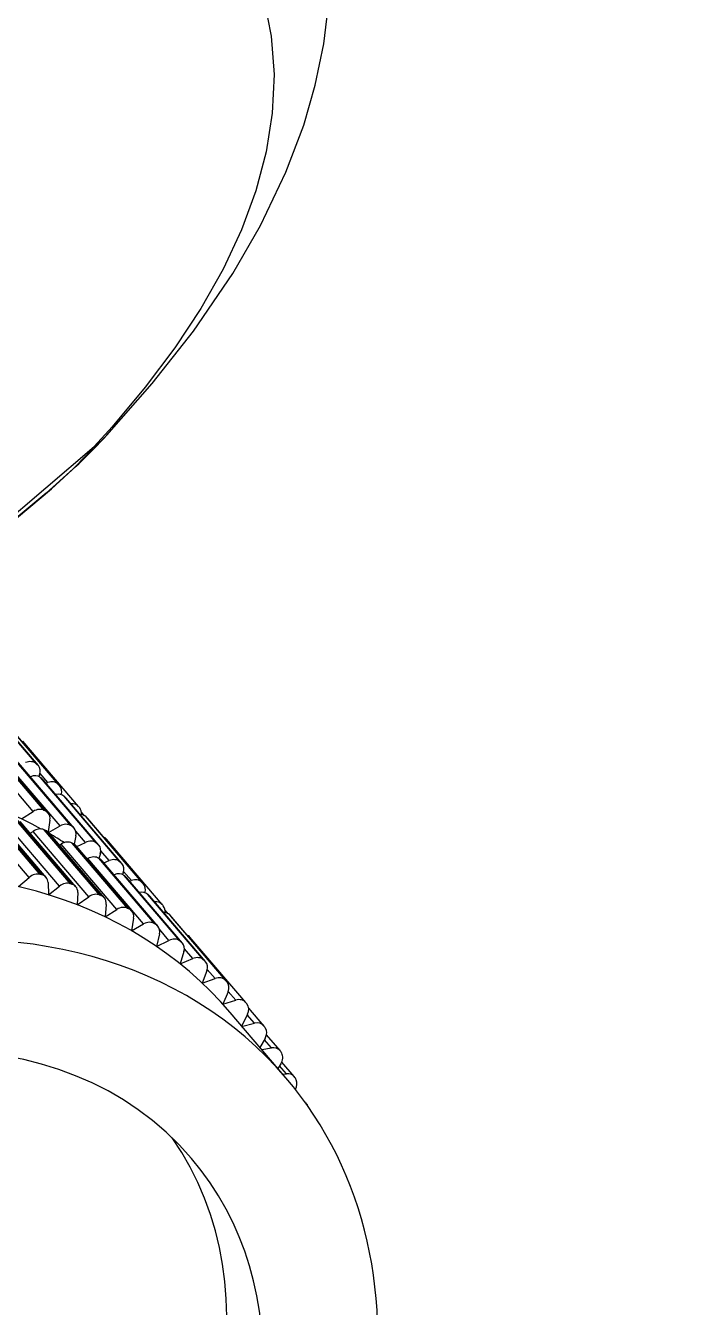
# Model space of a CAD drawing. Extents: x 741 to 1339, y 725 to 848.
# Drawn here: x 1106.46448 to 1106.47351, y 787.12071 to 787.13826 of the extents above; entities that cross this region are included whole.
import ezdxf

# ---------------------------------------------------------------- set-up
doc = ezdxf.new("R2010")
doc.units = 0
doc.header["$MEASUREMENT"] = 0
doc.linetypes.add('CONTINU', pattern=[0])
for name, color, linetype in [('Lay Out', 31, 'CONTINUOUS'), ('PAREDES', 7, 'CONTINUOUS'), ('PENA-008', 8, 'CONTINUOUS')]:
    doc.layers.add(name, color=color, linetype=linetype)

# ---------------------------------------------------------------- blocks, each defined once
blk = doc.blocks.new('A$C12870BC7')
at = {"layer": 'Lay Out', "linetype": 'CONTINU', "ltscale": 0.6}
for p, q in [((1.065353525981436, 1.479617295164118), (1.067349066769907, 1.479612900708091)), ((1.063922367620876, 1.476832674866884), (1.063924961570592, 1.478008435988315)), ((1.06392599915057, 1.476808139154102), (1.063928593100286, 1.477983900275532)), ((1.063927097764463, 1.476792758558005), (1.063929691714293, 1.477968519679436)), ((1.06396753286333, 1.476422037365566), (1.063970157330118, 1.477597798486997)), ((1.063969211301355, 1.476397257516211), (1.063971835768143, 1.477573018637869)), ((1.063969424920742, 1.476390177559253), (1.06397204938753, 1.477565938680911)), ((1.063466198672472, 1.476362956345767), (1.06346882313926, 1.477538717467198)), ((1.063589731713932, 1.476275433429848), (1.06359235618072, 1.477451194551506)), ((1.063599130967077, 1.476251752194841), (1.063601724916794, 1.477427513316272)), ((1.063606699196839, 1.476212080022307), (1.063609323663627, 1.477387963212024)), ((1.063614755699518, 1.475972948373894), (1.063617380166306, 1.477148709495552)), ((1.063731117232919, 1.475879199978792), (1.063733711182635, 1.47705496110045)), ((1.06373859391158, 1.475855152538927), (1.063741218378368, 1.477030913660585)), ((1.063980105890209, 1.476010667454759), (1.063982730357111, 1.477186428576417)), ((1.062836265609008, 1.475711966513629), (1.062838859558724, 1.476887727635287)), ((1.06374338508931, 1.475823536869413), (1.063746009556098, 1.476999297990844)), ((1.062978169917869, 1.475645195195895), (1.062980794384657, 1.476820956317326)), ((1.062992970689947, 1.47562346705233), (1.062995564639664, 1.476799228173761)), ((1.063012654190857, 1.47556096812211), (1.063015278657645, 1.476736729243768)), ((1.063858800593835, 1.476687047477), (1.063835943319191, 1.47667410824549)), ((1.063875462906253, 1.476532020834085), (1.063875829110998, 1.476698033617069)), ((1.0630742070922, 1.475352109392972), (1.063076801041916, 1.47652787051463)), ((1.063840826048136, 1.47547649691198), (1.063843450514923, 1.476652380101697)), ((1.063846410669271, 1.47545220533577), (1.063849035136059, 1.476627966457201)), ((1.063849035136059, 1.475428646168822), (1.063851629085775, 1.476604407290253)), ((1.063851507017603, 1.476541175950771), (1.063875462906253, 1.476532020834085)), ((1.063210526779926, 1.475278136049994), (1.063213151246714, 1.476453897171652)), ((1.063223557562651, 1.475255675497166), (1.063226182029439, 1.476431436618597)), ((1.063238632988259, 1.475200500660478), (1.063241257455047, 1.476376383850194)), ((1.063277114995458, 1.476390909968742), (1.063466198672472, 1.476362956345767)), ((1.06324076918213, 1.476160811368729), (1.063285781839227, 1.476156538980987)), ((1.063283157372439, 1.474980777859557), (1.063285781839227, 1.476156538980987)), ((1.063918430920694, 1.475069033184511), (1.063921055387482, 1.476244794305941)), ((1.063922062450274, 1.475044375403442), (1.063924686917062, 1.476220258593159)), ((1.063923161064395, 1.475029116875632), (1.063925785531183, 1.47620487799729)), ((1.06341334313197, 1.47489972455962), (1.063415967598758, 1.476075485681051)), ((1.063424603925569, 1.474876653665362), (1.063427197875285, 1.47605241478702)), ((1.063435620582709, 1.474829169126835), (1.063438245049497, 1.476004930248266)), ((1.063561808607915, 1.476122481946888), (1.063437390571835, 1.47601835775292)), ((1.063438184015354, 1.476008714363317), (1.063614755699518, 1.475972948373894)), ((1.063960971696361, 1.475860523540788), (1.063961124281604, 1.475925830039998)), ((1.06396362668022, 1.474658395683193), (1.063966220629936, 1.475834156804623)), ((1.063965305118245, 1.474633615834065), (1.063967899067961, 1.475809376955496)), ((1.063965518737632, 1.474626535877107), (1.06396814320442, 1.475802296998538)), ((1.062644069192288, 1.475710257558532), (1.062836265609008, 1.475711966513629)), ((1.063437726259508, 1.475779104036221), (1.06346491695615, 1.475774953716765)), ((1.063462292489362, 1.474599192595107), (1.06346491695615, 1.475774953716765)), ((1.063585825530708, 1.474511669679416), (1.063588419480539, 1.475687552869132)), ((1.063595194266895, 1.474488110512468), (1.063597818733683, 1.475663871633898)), ((1.06369110937294, 1.475728079519214), (1.063599130967077, 1.475660331655419)), ((1.063602793013729, 1.474448438339934), (1.063605417480517, 1.475624199461592)), ((1.063732154812783, 1.475576104581862), (1.063732582051557, 1.475777028876493)), ((1.062986867278823, 1.475490778894184), (1.062882254811939, 1.47536041003211)), ((1.063605356446374, 1.475608940933782), (1.063732154812783, 1.475576104581862)), ((1.062882254811939, 1.47536041003211), (1.0630742070922, 1.475352109392972)), ((1.063610849516408, 1.474209306691748), (1.063613473983196, 1.475385067813178)), ((1.063727180532737, 1.474115558296646), (1.063729804999525, 1.475291319418076)), ((1.063788947053467, 1.475327817816762), (1.063730262755371, 1.475289854599552)), ((1.063734687728356, 1.47409151085678), (1.063737312195144, 1.475267271978211)), ((1.063817846705206, 1.475174133924313), (1.063818243426908, 1.475352597665889)), ((1.063976169190028, 1.474247025772385), (1.063978793656815, 1.475422786894043)), ((1.063206986801447, 1.475123597679996), (1.063092242672042, 1.474998843956357)), ((1.0637394789062, 1.47405989518704), (1.063742072855916, 1.47523565630847)), ((1.063742011821773, 1.475198059295892), (1.063817846705206, 1.475174133924313)), ((1.063092242672042, 1.474998843956357), (1.063283157372439, 1.474980777859557)), ((1.063854894410724, 1.474923283726568), (1.063832037136081, 1.474910466563117)), ((1.063871556723143, 1.474768379151939), (1.063871922927774, 1.474934391934696)), ((1.063397596331242, 1.47474567446254), (1.063273178295276, 1.474627268286369)), ((1.063836919865025, 1.473712855229834), (1.063839513814742, 1.474888616351265)), ((1.063842473969089, 1.473688563653397), (1.063845098435877, 1.474864324775055)), ((1.063845098435877, 1.473664882418163), (1.063847722902665, 1.474840643539821)), ((1.063847570317421, 1.474777412200339), (1.063871556723143, 1.474768379151939)), ((1.063273178295276, 1.474627268286369), (1.063462292489362, 1.474599192595107)), ((1.063914524737584, 1.473305391502137), (1.0639171186873, 1.474481152623795)), ((1.063918156267164, 1.473280733721296), (1.063920750216994, 1.474456494842727)), ((1.063919254881171, 1.473265475193259), (1.063921848830887, 1.474441236314917)), ((1.063557871907733, 1.474358840264514), (1.06342435978911, 1.474247025772385)), ((1.06342435978911, 1.474247025772385), (1.063610849516408, 1.474209306691748)), ((1.063957034996179, 1.474096881858642), (1.063957187581423, 1.474162188357624)), ((1.063959689980038, 1.472894754000819), (1.063962314446826, 1.474070515122477)), ((1.063961368418063, 1.472869974151692), (1.063963992884851, 1.474045735273123)), ((1.06396158203745, 1.472862894194733), (1.063964206504238, 1.474038655316164)), ((1.063687203189829, 1.473964437836841), (1.063545085261467, 1.473859825369956)), ((1.063545085261467, 1.473859825369956), (1.063728218112601, 1.473812462899488)), ((1.063728218112601, 1.473812462899488), (1.063728675868447, 1.47401338719412)), ((1.063785040870243, 1.473564176134389), (1.063634927473345, 1.47346713189738)), ((1.063813940522095, 1.47341037017388), (1.063814337243798, 1.473588955983743)), ((1.063972263006917, 1.472483262021953), (1.063974887473705, 1.47365914521167)), ((1.063634927473345, 1.47346713189738), (1.063813940522095, 1.47341037017388)), ((1.063850957710542, 1.473159642044195), (1.063693459186197, 1.473070654309979)), ((1.063867620022961, 1.473004737469566), (1.063867986227706, 1.47317075025255)), ((1.063693459186197, 1.473070654309979), (1.063867620022961, 1.473004737469566)), ((1.063884709574154, 1.472752544521356), (1.063720497297481, 1.472671979494336)), ((1.063720497297481, 1.472671979494336), (1.063889104030181, 1.47259715167381)), ((1.063889104030181, 1.47259715167381), (1.063889439717741, 1.472754985885715)), ((1.06371985643932, 1.471343144821432), (1.06372245038915, 1.472519028011376)), ((1.063886174392792, 1.472344592520969), (1.063715889222067, 1.472272694337718)), ((1.063878239958399, 1.472189321741709), (1.063878575645958, 1.472341418747121)), ((1.063952548988937, 1.472079704477594), (1.063953281398312, 1.472398546675478)), ((1.063715889222067, 1.472272694337718), (1.063878239958399, 1.472189321741709)), ((1.063855321649498, 1.47193749499813), (1.063721077121613, 1.4718894001184)), ((1.063835088841643, 1.471782834559846), (1.063835394012131, 1.471930292972885)), ((1.063900944647798, 1.471677977956617), (1.063901554988888, 1.471962641051888)), ((1.063720985570399, 1.471850216218783), (1.063835088841643, 1.471782834559846)), ((1.063719978507606, 1.471406376160914), (1.063759833782342, 1.471379521151832)), ((1.063792273412446, 1.47153283883965), (1.063720222643951, 1.47151135483243)), ((1.063759833782342, 1.471379521151832), (1.06376013895283, 1.471523195450047)), ((1.063817572051676, 1.471279791413892), (1.063818182392765, 1.471542726365826)), ((1.063702858439342, 1.470886731736684), (1.063702980507514, 1.470943127255552))]:
    blk.add_line(p, q, dxfattribs=at)
for points in [[(1.067581454148922, 1.479619370323846), (1.068514635194788, 1.479750471595182), (1.069412233353773, 1.479928935336758), (1.070330491559389, 1.480177954511348), (1.071046665822223, 1.480430147459558), (1.071786338218089, 1.480758022705842), (1.072390148681848, 1.481089559998665), (1.072869083353794, 1.481404251877095), (1.073323055074297, 1.481756052494958), (1.073747394733573, 1.482145694261973), (1.074094953480767, 1.482522396797478), (1.074419136163328, 1.482937794959454), (1.074708773538873, 1.483382977767789), (1.074960142526606, 1.483855137653265), (1.075170466074383, 1.484351711183464), (1.075331443543178, 1.484846819894912), (1.075451619708474, 1.485358041611946), (1.075530506297355, 1.485882202560262), (1.075568194861148, 1.486416617239612)], [(1.073567374622144, 1.484951310293738), (1.073543540801552, 1.484353298070502), (1.07345690288048, 1.483788244267245), (1.07331005480853, 1.483257613702946), (1.07310559053542, 1.482762627059785), (1.072846195562079, 1.48230377261045), (1.072534433321152, 1.48188153862786), (1.072172775694185, 1.481496047180528), (1.071763541977475, 1.481146809995309), (1.071308807330638, 1.480833460867345), (1.070810433294241, 1.480555389455887), (1.070270037272167, 1.480311619215101), (1.069689084082938, 1.480101417735497), (1.069068611306761, 1.479923564335124), (1.068409442903885, 1.479777082467692), (1.067712036630269, 1.479660385246845), (1.067349066769907, 1.479612900708091)], [(1.064776356907259, 1.479697249850162), (1.065199384333255, 1.479606064887705), (1.065718632035669, 1.479564683760074), (1.066528951415421, 1.479556261052878), (1.067067668999471, 1.479573228535784)], [(1.066932203789293, 1.479571153376057), (1.066437766452964, 1.479556383120936), (1.065794863640804, 1.479564439623729), (1.065493049960082, 1.479587632586046), (1.065353525981436, 1.479617295164118)]]:
    blk.add_lwpolyline(points, dxfattribs=at)
for centre, radius, start, end in [((1.151145028190626, 3.019458048536237), 1.466147559632665, 260.8806133861786, 279.1194392848835), ((1.150884952043725, -152.0122262495063), 153.508512631862, 90.01741581812536, 90.08119482226273), ((1.150787663670144, -139.2092423055365), 140.7010131401963, 90.01890191929488, 90.0882692912573), ((1.066365318962767, 1.487335058547544), 0.007784629113338464, 274.1760045519079, 277.2600061444145), ((1.066980146083779, 1.480907068005692), 0.001336737398204401, 267.9444955510534, 273.7639281409645), ((1.066373131329101, 1.490174609545122), 0.01062412289146387, 273.7484061085947, 276.5308565567155), ((1.067427831290615, 1.480959923546081), 0.00134927680870347, 266.6533330240922, 276.5202659217741)]:
    blk.add_arc(centre, radius, start, end, dxfattribs=at)
for centre, major_axis, ratio, start_param, end_param in [((1.15114504890937, 5.828385070437591), (2.344892712631126e-15, 4.255094146988052), 0.5783642864339333, 3.047316074371338, 3.235869169235229), ((1.056026537217576, 1.474300003381288), (0.007699819354609102, -1.708955118496912e-05), 0.8089340707589203, 0.2972365319728851, 0.9991498589515686), ((1.056022600517394, 1.472536361698914), (0.007699819354609102, -1.708955118496912e-05), 0.8089340707589203, 6.283183097839355, 7.28233528137207), ((1.063763526346065, 1.476817172202502), (0.000159970405913555, -3.662046682493362e-07), 0.8089340472728174, 0.12262362241745, 1.199950575828552), ((1.063686165609852, 1.476628698866463), (0.000159970405913555, -3.662046682493362e-07), 0.8089340472728174, 0.1867377609014511, 1.192118763923645), ((1.063767096841502, 1.476793124762636), (0.000159970405913555, -3.662046682493362e-07), 0.8089340472728174, 5.324626445770264, 6.283090591430664), ((1.056030443400687, 1.476063645063434), (0.00794981507480062, -1.769989229871801e-05), 0.8089341051817623, 0.1187682524323463, 0.12262362241745), ((1.063767096841502, 1.476793124762636), (0.000159970405913555, -3.662046682493362e-07), 0.8089340472728174, 6.283090591430664, 6.40195369720459), ((1.056020006567678, 1.471360478509197), (0.007699819354609102, -1.708955118496912e-05), 0.8089340707589203, 6.283101081848145, 7.28233528137207), ((1.056029161684364, 1.475475764502718), (0.00794981507480062, -1.769989229871801e-05), 0.8089341051817623, 0.1828823834657669, 0.1867377609014511), ((1.063691628162815, 1.476604773494884), (0.000159970405913555, -3.662046682493362e-07), 0.8089340472728174, 6.283185005187988, 6.466067790985107), ((1.063807806593786, 1.476414835340321), (0.000159970405913555, -3.662046682493362e-07), 0.8089340472728174, 0.05850948765873909, 1.135836362838745), ((1.063437512640121, 1.476235639189255), (0.000159970405913555, -3.662046682493362e-07), 0.8089340472728174, 0.3149660229682922, 1.392292976379395), ((1.063762214112671, 1.476229291641786), (0.000159970405913555, -3.662046682493362e-07), 0.8089340472728174, 0.12262362241745, 0.983066737651825), ((1.063809454514853, 1.476390543763884), (0.000159970405913555, -3.662046682493362e-07), 0.8089340472728174, 5.359101295471191, 6.337839603424072), ((1.056030443400687, 1.476063645063434), (0.00794981507480062, -1.769989229871801e-05), 0.8089341051817623, 0.05465411394834518, 0.05850948765873909), ((1.063809454514853, 1.476390543763884), (0.000159970405913555, -3.662046682493362e-07), 0.8089340472728174, 1.555333710712148e-07, 0.05465411394834518), ((1.056020006567678, 1.471360478509197), (0.005999897284596, -1.330543627972596e-05), 0.8089340527852378, 6.283065795898438, 9.424657821655273), ((1.063267227469396, 1.476028001142524), (0.000159970405913555, -3.662046682493362e-07), 0.8089340472728174, 0.3790801763534546, 1.456407070159912), ((1.06344672879095, 1.476212446226938), (0.000159970405913555, -3.662046682493362e-07), 0.8089340472728174, 5.516969203948975, 6.283185482025146), ((1.056026537217576, 1.474300003381288), (0.00794981507480062, -1.769989229871801e-05), 0.8089341051817623, 0.311110645532608, 0.3149660229682922), ((1.06344672879095, 1.476212446226938), (0.000159970405913555, -3.662046682493362e-07), 0.8089340472728174, 8.544077445549192e-08, 0.311110645532608), ((1.056029161684364, 1.475475764502718), (0.00794981507480062, -1.769989229871801e-05), 0.8089341051817623, 0.1187682524323463, 0.12262362241745), ((1.063765784608222, 1.476205244201921), (0.000159970405913555, -3.662046682493362e-07), 0.8089340472728174, 6.283090591430664, 6.40195369720459), ((1.056025224984182, 1.473712122820345), (0.00794981507480062, -1.769989229871801e-05), 0.8089341051817623, 0.3752247989177704, 0.3790801763534546), ((1.063278244126536, 1.476005418521183), (0.000159970405913555, -3.662046682493362e-07), 0.8089340472728174, 6.283019065856934, 6.65841007232666), ((1.056026537217576, 1.474300003381288), (0.007699819354609102, -1.708955118496912e-05), 0.8089340707589203, 0.2397577613592148, 0.2762543559074402), ((1.063576060072933, 1.475847462240992), (0.000159970405913555, -3.662046682493362e-07), 0.8089340472728174, 0.2508518993854523, 1.328178882598877), ((1.063820104967249, 1.47601103365939), (0.000159970405913555, -3.662046682493362e-07), 0.8089340472728174, 6.277580738067627, 7.135012149810791), ((1.063819830313832, 1.47598674208318), (0.000159970405913555, -3.662046682493362e-07), 0.8089340472728174, 5.552212715148926, 6.273725509643555), ((1.056030443400687, 1.476063645063434), (0.00794981507480062, -1.769989229871801e-05), 0.8089341051817623, 6.273725509643555, 6.277580738067627), ((1.06358338416635, 1.475823781005758), (0.000159970405913555, -3.662046682493362e-07), 0.8089340472728174, 5.452855110168457, 6.283185482025146), ((1.056026537217576, 1.474300003381288), (0.00794981507480062, -1.769989229871801e-05), 0.8089341051817623, 0.2469965219497681, 0.2508518993854523), ((1.06358338416635, 1.475823781005758), (0.000159970405913555, -3.662046682493362e-07), 0.8089340472728174, 6.283185482025146, 6.530181884765625), ((1.063806494360506, 1.475826954779606), (0.000159970405913555, -3.662046682493362e-07), 0.8089340472728174, 0.05850948765873909, 0.7353331446647644), ((1.056029161684364, 1.475475764502718), (0.00794981507480062, -1.769989229871801e-05), 0.8089341051817623, 0.05465411394834518, 0.05850948765873909), ((1.063808142281459, 1.475802663203169), (0.000159970405913555, -3.662046682493362e-07), 0.8089340472728174, 1.555330442215563e-07, 0.05465411394834518), ((1.062838188183491, 1.475582574197617), (0.000159970405913555, -3.662046682493362e-07), 0.8089340472728174, 0.5073084235191345, 1.584635376930237), ((1.056022600517394, 1.472536361698914), (0.00794981507480062, -1.769989229871801e-05), 0.8089341051817623, 0.5034530758857727, 0.5073084235191345), ((1.062852683784968, 1.475561334326741), (0.000159970405913555, -3.662046682493362e-07), 0.8089340472728174, 6.283185482025146, 6.786638259887695), ((1.063436200406727, 1.47564775862854), (0.000159970405913555, -3.662046682493362e-07), 0.8089340472728174, 0.3149660229682922, 1.392292976379395), ((1.056025224984182, 1.473712122820345), (0.00794981507480062, -1.769989229871801e-05), 0.8089341051817623, 0.311110645532608, 0.3149660229682922), ((1.063445416557556, 1.475624565666223), (0.000159970405913555, -3.662046682493362e-07), 0.8089340472728174, 8.544077445549192e-08, 0.311110645532608), ((1.062852683784968, 1.475561334326741), (0.000159970405913555, -3.662046682493362e-07), 0.8089340472728174, 5.709311485290527, 6.283185482025146), ((1.063683571660135, 1.475452815676746), (0.000159970405913555, -3.662046682493362e-07), 0.8089340472728174, 0.1867377609014511, 1.26406466960907), ((1.056026537217576, 1.474300003381288), (0.00794981507480062, -1.769989229871801e-05), 0.8089341051817623, 0.1828823834657669, 0.1867377609014511), ((1.063689034213098, 1.475429012373453), (0.000159970405913555, -3.662046682493362e-07), 0.8089340472728174, 6.283185005187988, 6.466067790985107), ((1.063818792733855, 1.475423153098674), (0.000159970405913555, -3.662046682493362e-07), 0.8089340472728174, 6.277580738067627, 6.663201808929443), ((1.06306587593599, 1.475222961213305), (0.000159970405913555, -3.662046682493362e-07), 0.8089340472728174, 0.4431942999362946, 1.520521283149719), ((1.056022600517394, 1.472536361698914), (0.00794981507480062, -1.769989229871801e-05), 0.8089341051817623, 0.4393389225006104, 0.4431942999362946), ((1.056026537217576, 1.474300003381288), (0.007699819354609102, -1.708955118496912e-05), 0.8089340707589203, 0.1780160218477249, 0.1796350181102753), ((1.063574747839539, 1.475259581680277), (0.000159970405913555, -3.662046682493362e-07), 0.8089340472728174, 0.2508518993854523, 1.328178882598877), ((1.056025224984182, 1.473712122820345), (0.00794981507480062, -1.769989229871801e-05), 0.8089341051817623, 0.2469965219497681, 0.2508518993854523), ((1.063582102450027, 1.475235900445043), (0.000159970405913555, -3.662046682493362e-07), 0.8089340472728174, 6.283185482025146, 6.530181884765625), ((1.063689034213098, 1.475429012373453), (0.000159970405913555, -3.662046682493362e-07), 0.8089340472728174, 5.388740539550781, 6.283185005187988), ((1.063078632065299, 1.475200988933395), (0.000159970405913555, -3.662046682493362e-07), 0.8089340472728174, 5.64519739151001, 6.283185005187988), ((1.063078632065299, 1.475200988933395), (0.000159970405913555, -3.662046682493362e-07), 0.8089340472728174, 6.283185005187988, 6.722524166107178), ((1.063759620162955, 1.475053530520128), (0.000159970405913555, -3.662046682493362e-07), 0.8089340472728174, 0.12262362241745, 1.199950575828552), ((1.063264603002608, 1.47485211795258), (0.000159970405913555, -3.662046682493362e-07), 0.8089340472728174, 0.3790801763534546, 1.456407070159912), ((1.063682259426741, 1.474864935116031), (0.000159970405913555, -3.662046682493362e-07), 0.8089340472728174, 0.1867377609014511, 1.192118763923645), ((1.063763160141434, 1.475029483080263), (0.000159970405913555, -3.662046682493362e-07), 0.8089340472728174, 5.324626445770264, 6.283090591430664), ((1.056026537217576, 1.474300003381288), (0.00794981507480062, -1.769989229871801e-05), 0.8089341051817623, 0.1187682524323463, 0.12262362241745), ((1.063763160141434, 1.475029483080263), (0.000159970405913555, -3.662046682493362e-07), 0.8089340472728174, 6.283090591430664, 6.40195369720459), ((1.063275619659748, 1.474829535331466), (0.000159970405913555, -3.662046682493362e-07), 0.8089340472728174, 5.581083297729492, 6.283019065856934), ((1.056022600517394, 1.472536361698914), (0.00794981507480062, -1.769989229871801e-05), 0.8089341051817623, 0.3752247989177704, 0.3790801763534546), ((1.063275619659748, 1.474829535331466), (0.000159970405913555, -3.662046682493362e-07), 0.8089340472728174, 6.283019065856934, 6.65841007232666), ((1.056025224984182, 1.473712122820345), (0.00794981507480062, -1.769989229871801e-05), 0.8089341051817623, 0.1828823834657669, 0.1867377609014511), ((1.063687721979704, 1.474841131812738), (0.000159970405913555, -3.662046682493362e-07), 0.8089340472728174, 6.283185005187988, 6.466067790985107), ((1.063803869893718, 1.474651193657948), (0.000159970405913555, -3.662046682493362e-07), 0.8089340472728174, 0.05850948765873909, 1.135836362838745), ((1.063433606457011, 1.474471997507109), (0.000159970405913555, -3.662046682493362e-07), 0.8089340472728174, 0.3149660229682922, 1.392292976379395), ((1.063758307929447, 1.474465649959413), (0.000159970405913555, -3.662046682493362e-07), 0.8089340472728174, 0.12262362241745, 0.983066737651825), ((1.063805517814671, 1.474626902081738), (0.000159970405913555, -3.662046682493362e-07), 0.8089340472728174, 5.359101295471191, 6.337839603424072), ((1.056026537217576, 1.474300003381288), (0.00794981507480062, -1.769989229871801e-05), 0.8089341051817623, 0.05465411394834518, 0.05850948765873909), ((1.063805517814671, 1.474626902081738), (0.000159970405913555, -3.662046682493362e-07), 0.8089340472728174, 1.555330300107016e-07, 0.05465411394834518), ((1.063442792090768, 1.474448804544792), (0.000159970405913555, -3.662046682493362e-07), 0.8089340472728174, 5.516969203948975, 6.283185482025146), ((1.056022600517394, 1.472536361698914), (0.00794981507480062, -1.769989229871801e-05), 0.8089341051817623, 0.311110645532608, 0.3149660229682922), ((1.063442792090768, 1.474448804544792), (0.000159970405913555, -3.662046682493362e-07), 0.8089340472728174, 8.544104446173151e-08, 0.311110645532608), ((1.056025224984182, 1.473712122820345), (0.00794981507480062, -1.769989229871801e-05), 0.8089341051817623, 0.1187682524323463, 0.12262362241745), ((1.063761847907926, 1.474441480451262), (0.000159970405913555, -3.662046682493362e-07), 0.8089340472728174, 6.283090591430664, 6.40195369720459), ((1.063572123372751, 1.474083820558619), (0.000159970405913555, -3.662046682493362e-07), 0.8089340472728174, 0.2508518993854523, 1.328178882598877), ((1.063816168267067, 1.474247391977244), (0.000159970405913555, -3.662046682493362e-07), 0.8089340472728174, 6.277580738067627, 7.135012149810791), ((1.063815893613537, 1.47422297833252), (0.000159970405913555, -3.662046682493362e-07), 0.8089340472728174, 5.552212715148926, 6.273725509643555), ((1.056026537217576, 1.474300003381288), (0.00794981507480062, -1.769989229871801e-05), 0.8089341051817623, 6.273725509643555, 6.277580738067627), ((1.063579477983239, 1.474060139323385), (0.000159970405913555, -3.662046682493362e-07), 0.8089340472728174, 5.452855110168457, 6.283185482025146), ((1.056022600517394, 1.472536361698914), (0.00794981507480062, -1.769989229871801e-05), 0.8089341051817623, 0.2469965219497681, 0.2508518993854523), ((1.063579477983239, 1.474060139323385), (0.000159970405913555, -3.662046682493362e-07), 0.8089340472728174, 6.283185482025146, 6.530181884765625), ((1.06380255766021, 1.474063313097233), (0.000159970405913555, -3.662046682493362e-07), 0.8089340472728174, 0.05850948765873909, 0.7353331446647644), ((1.056025224984182, 1.473712122820345), (0.00794981507480062, -1.769989229871801e-05), 0.8089341051817623, 0.05465411394834518, 0.05850948765873909), ((1.063804205581278, 1.474039021521023), (0.000159970405913555, -3.662046682493362e-07), 0.8089340472728174, 1.555330868541205e-07, 0.05465411394834518), ((1.063679634959954, 1.4736891739946), (0.000159970405913555, -3.662046682493362e-07), 0.8089340472728174, 0.1867377609014511, 1.26406466960907), ((1.056022600517394, 1.472536361698914), (0.00794981507480062, -1.769989229871801e-05), 0.8089341051817623, 0.1828823834657669, 0.1867377609014511), ((1.063685097512916, 1.47366537069108), (0.000159970405913555, -3.662046682493362e-07), 0.8089340472728174, 6.283185005187988, 6.466067790985107), ((1.063814886550745, 1.473659511416301), (0.000159970405913555, -3.662046682493362e-07), 0.8089340472728174, 6.277580738067627, 6.663201808929443), ((1.063685097512916, 1.47366537069108), (0.000159970405913555, -3.662046682493362e-07), 0.8089340472728174, 5.388740539550781, 6.283185005187988), ((1.063755683462659, 1.473289888837982), (0.000159970405913555, -3.662046682493362e-07), 0.8089340472728174, 0.12262362241745, 1.199950575828552), ((1.06375925395821, 1.473265719329831), (0.000159970405913555, -3.662046682493362e-07), 0.8089340472728174, 5.324626445770264, 6.283090591430664), ((1.056022600517394, 1.472536361698914), (0.00794981507480062, -1.769989229871801e-05), 0.8089341051817623, 0.1187682524323463, 0.12262362241745), ((1.06375925395821, 1.473265719329831), (0.000159970405913555, -3.662046682493362e-07), 0.8089340472728174, 6.283090591430664, 6.40195369720459), ((1.063799963710494, 1.472887551975802), (0.000159970405913555, -3.662046682493362e-07), 0.8089340472728174, 0.05850948765873909, 1.135836362838745), ((1.06380158111449, 1.472863260399365), (0.000159970405913555, -3.662046682493362e-07), 0.8089340472728174, 5.260512351989746, 6.337839603424072), ((1.056022600517394, 1.472536361698914), (0.00794981507480062, -1.769989229871801e-05), 0.8089341051817623, 0.05465411394834518, 0.05850948765873909), ((1.06380158111449, 1.472863260399365), (0.000159970405913555, -3.662046682493362e-07), 0.8089340472728174, 1.555330868541205e-07, 0.05465411394834518), ((1.063811987430427, 1.472459336650374), (0.000159970405913555, -3.662046682493362e-07), 0.8089340472728174, 5.196398258209229, 6.273725509643555), ((1.063812262083957, 1.47248375029487), (0.000159970405913555, -3.662046682493362e-07), 0.8089340472728174, 6.277580738067627, 7.354907512664795), ((1.056022600517394, 1.472536361698914), (0.00794981507480062, -1.769989229871801e-05), 0.8089341051817623, 6.273725509643555, 6.277580738067627), ((1.063792548065976, 1.472080070682225), (0.000159970405913555, -3.662046682493362e-07), 0.8089340472728174, 6.283185005187988, 7.290793418884277), ((1.063790350837962, 1.472055779106014), (0.000159970405913555, -3.662046682493362e-07), 0.8089340472728174, 5.132284164428711, 6.209610939025879), ((1.056022600517394, 1.472536361698914), (0.00794981507480062, -1.769989229871801e-05), 0.8089341051817623, 6.209610939025879, 6.213466644287109), ((1.063792548065976, 1.472080070682225), (0.000159970405913555, -3.662046682493362e-07), 0.8089340472728174, 6.213466644287109, 6.283185005187988), ((1.056021685005817, 1.472124869720048), (-0.005999897284596, 1.330543627972596e-05), 0.8089340527852378, 0.07875405997037888, 3.062925577163696), ((1.063740943724838, 1.471678344161248), (0.000159970405913555, -3.662046682493362e-07), 0.8089340472728174, 5.041040367359528e-06, 0.9434940218925476), ((1.063736823922341, 1.471654296721383), (0.000159970405913555, -3.662046682493362e-07), 0.8089340472728174, 5.068170070648193, 6.145496845245361), ((1.056022600517394, 1.472536361698914), (0.00794981507480062, -1.769989229871801e-05), 0.8089341051817623, 6.145496845245361, 6.149352550506592), ((1.063740943724838, 1.471678344161248), (0.000159970405913555, -3.662046682493362e-07), 0.8089340472728174, 6.149352550506592, 6.283190250396729), ((1.056020006567678, 1.471360478509197), (0.007699819354609102, -1.708955118496912e-05), 0.8089340707589203, 3.14150857925415, 6.283101081848145), ((1.056020006567678, 1.471360478509197), (0.005999897284596, -1.330543627972596e-05), 0.8089340527852378, 3.5699462890625, 6.283065795898438), ((1.063651559268692, 1.47125635431523), (0.000159970405913555, -3.662046682493362e-07), 0.8089340472728174, 5.123908996582031, 6.081382751464844), ((1.063657601645787, 1.471280157618523), (0.000159970405913555, -3.662046682493362e-07), 0.8089340472728174, 2.529428968500724e-07, 0.8793798685073853), ((1.056022600517394, 1.472536361698914), (0.00794981507480062, -1.769989229871801e-05), 0.8089341051817623, 6.081382751464844, 6.085238456726074), ((1.063657601645787, 1.471280157618523), (0.000159970405913555, -3.662046682493362e-07), 0.8089340472728174, 6.085238456726074, 6.283185482025146), ((1.063542857516381, 1.470887097941315), (0.000159970405913555, -3.662046682493362e-07), 0.8089340472728174, 6.021123886108398, 6.283103942871094), ((1.063542857516381, 1.470887097941315), (0.000159970405913555, -3.662046682493362e-07), 0.8089340472728174, 6.283103942871094, 6.467089653015137), ((1.056022600517394, 1.472536361698914), (0.00794981507480062, -1.769989229871801e-05), 0.8089341051817623, 6.019567489624023, 6.021123886108398)]:
    blk.add_ellipse(centre, major_axis=major_axis, ratio=ratio, start_param=start_param, end_param=end_param, dxfattribs=at)
blk = doc.blocks.new('Layout')
at = {"layer": 'PENA-008', "color": 7, "ltscale": 0.2, "rotation": 40.58562502596172}
blk.add_blockref('A$C12870BC7', (1160.880169095587, 500.5578882438629), dxfattribs=at)

msp = doc.modelspace()

# ---------------------------------------------------------------- block references
at = {"layer": 'PAREDES', "color": 7, "lineweight": 0}
msp.add_blockref('Layout', (-54.26272107964405, 284.7565376754262), dxfattribs=at)

doc.saveas('drawing.dxf')
